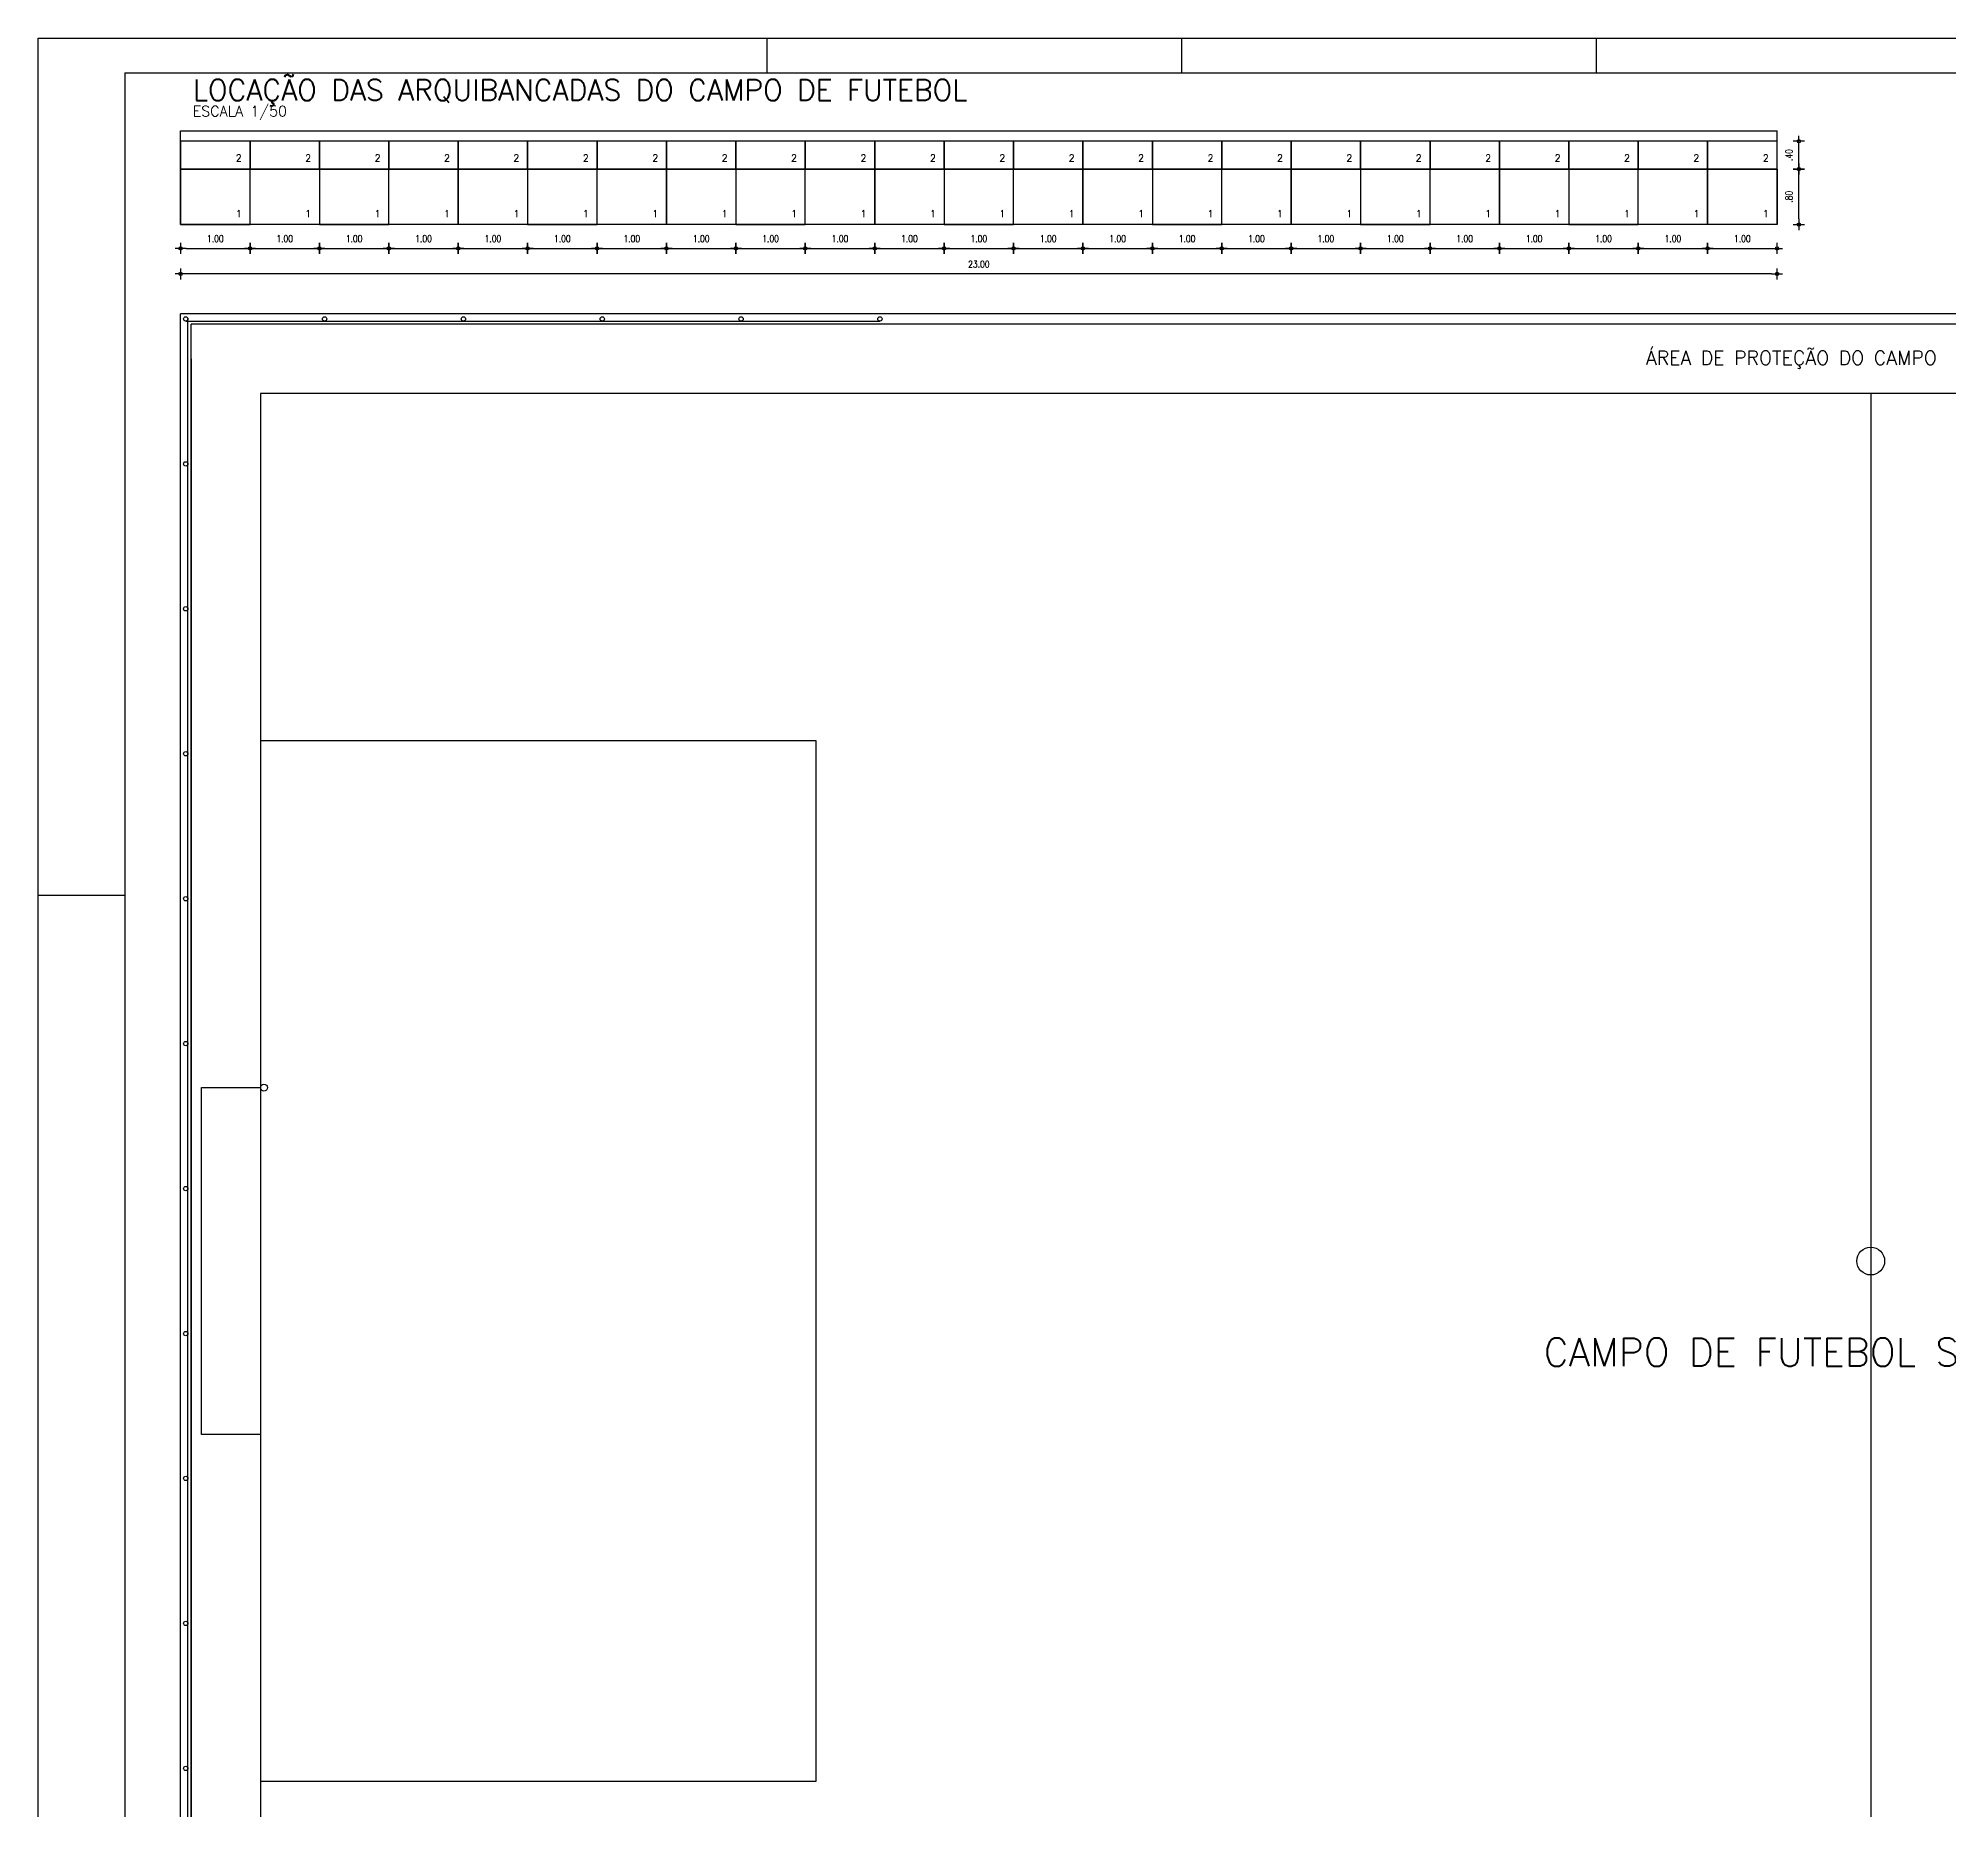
# Model space of a CAD drawing. Extents: x 87 to 216, y 36 to 112.
# Drawn here: x 156.52 to 184.06, y 86.62 to 112.16 of the extents above; entities that cross this region are included whole.
import ezdxf
from ezdxf.enums import TextEntityAlignment as Align

# ---------------------------------------------------------------- set-up
doc = ezdxf.new("R2010")
doc.units = 0
doc.header["$LTSCALE"] = 0.5
doc.header["$MEASUREMENT"] = 0
doc.header["$PDMODE"] = 34
doc.header["$PDSIZE"] = -5
doc.layers.get('0').update_dxf_attribs({"linetype": 'CONTINUOUS'})
doc.layers.get('DEFPOINTS').update_dxf_attribs({"linetype": 'CONTINUOUS'})
for name, color, linetype in [('06', 6, 'CONTINUOUS'), ('1', 2, 'CONTINUOUS'), ('ARQUIB', 3, 'CONTINUOUS'), ('ARQUIT', 8, 'CONTINUOUS'), ('CERCADURA', 7, 'CONTINUOUS'), ('Cotas', 44, 'CONTINUOUS')]:
    doc.layers.add(name, color=color, linetype=linetype)
doc.styles.add('COTAS', font='romans.shx', dxfattribs={"width": 0.8})
doc.styles.add('ROMANS', font='romans.shx')
doc.styles.get("Standard").update_dxf_attribs({"font": 'romans.shx'})
doc.dimstyles.new('1-50', dxfattribs={"dimtxt": 0.1, "dimasz": 0.08, "dimexe": 0.18, "dimexo": 0.063, "dimgap": 0.04, "dimtad": 0, "dimzin": 4, "dimdsep": 46, "dimtxsty": 'COTAS', "dimblk": 'BOLA', "dimblk1": 'BOLA', "dimblk2": 'BOLA', "dimsah": 1, "dimcen": 0.09, "dimse1": 1, "dimse2": 1, "dimclrd": 44, "dimclre": 44, "dimclrt": 2, "dimadec": 0, "dimazin": 0, "dimtfac": 0.72, "dimtix": 1, "dimtmove": 1, "dimatfit": 3, "dimldrblk": 'BOLA', "dimfxl": 1, "dimtvp": 1.4, "dimtolj": 1, "dimtzin": 4, "dimarcsym": 0})

# ---------------------------------------------------------------- blocks, each defined once
blk = doc.blocks.new('BOLA')
at = {"linetype": 'Continuous'}
for p, q in [((-1, 0), (1, 0)), ((0, -1), (0, 1))]:
    blk.add_line(p, q, dxfattribs=at)
blk.add_circle((0, 0), 0.3, dxfattribs=at)
blk = doc.blocks.new('*D58')
at = {"layer": 'Cotas', "color": 44, "lineweight": -2}
blk.add_line((158.65, 109.133), (159.49, 109.133), dxfattribs=at)
at = {"layer": 'DEFPOINTS', "color": 0}
for p in [(158.57, 109.476), (159.57, 109.476), (159.57, 109.133)]:
    blk.add_point(p, dxfattribs=at)
at = {"layer": 'Cotas', "color": 44, "lineweight": -2, "xscale": 0.08, "yscale": 0.08, "zscale": 0.08, "rotation": 180}
blk.add_blockref('BOLA', (158.57, 109.133), dxfattribs=at)
at = {"layer": 'Cotas', "color": 44, "lineweight": -2, "xscale": 0.08, "yscale": 0.08, "zscale": 0.08}
blk.add_blockref('BOLA', (159.57, 109.133), dxfattribs=at)
at = {"layer": 'Cotas', "color": 2, "insert": (159.07, 109.273), "char_height": 0.1, "attachment_point": 5, "style": 'COTAS'}
blk.add_mtext('\\A1;1.00', dxfattribs=at)
blk = doc.blocks.new('*D59')
at = {"layer": 'Cotas', "color": 44, "lineweight": -2}
blk.add_line((159.65, 109.133), (160.49, 109.133), dxfattribs=at)
at = {"layer": 'DEFPOINTS', "color": 0}
for p in [(159.57, 109.476), (160.57, 109.476), (160.57, 109.133)]:
    blk.add_point(p, dxfattribs=at)
at = {"layer": 'Cotas', "color": 44, "lineweight": -2, "xscale": 0.08, "yscale": 0.08, "zscale": 0.08, "rotation": 180}
blk.add_blockref('BOLA', (159.57, 109.133), dxfattribs=at)
at = {"layer": 'Cotas', "color": 44, "lineweight": -2, "xscale": 0.08, "yscale": 0.08, "zscale": 0.08}
blk.add_blockref('BOLA', (160.57, 109.133), dxfattribs=at)
at = {"layer": 'Cotas', "color": 2, "insert": (160.07, 109.273), "char_height": 0.1, "attachment_point": 5, "style": 'COTAS'}
blk.add_mtext('\\A1;1.00', dxfattribs=at)
blk = doc.blocks.new('*D60')
at = {"layer": 'Cotas', "color": 44, "lineweight": -2}
blk.add_line((160.65, 109.133), (161.49, 109.133), dxfattribs=at)
at = {"layer": 'DEFPOINTS', "color": 0}
for p in [(160.57, 109.476), (161.57, 109.476), (161.57, 109.133)]:
    blk.add_point(p, dxfattribs=at)
at = {"layer": 'Cotas', "color": 44, "lineweight": -2, "xscale": 0.08, "yscale": 0.08, "zscale": 0.08, "rotation": 180}
blk.add_blockref('BOLA', (160.57, 109.133), dxfattribs=at)
at = {"layer": 'Cotas', "color": 44, "lineweight": -2, "xscale": 0.08, "yscale": 0.08, "zscale": 0.08}
blk.add_blockref('BOLA', (161.57, 109.133), dxfattribs=at)
at = {"layer": 'Cotas', "color": 2, "insert": (161.07, 109.273), "char_height": 0.1, "attachment_point": 5, "style": 'COTAS'}
blk.add_mtext('\\A1;1.00', dxfattribs=at)
blk = doc.blocks.new('*D61')
at = {"layer": 'Cotas', "color": 44, "lineweight": -2}
blk.add_line((161.65, 109.133), (162.49, 109.133), dxfattribs=at)
at = {"layer": 'DEFPOINTS', "color": 0}
for p in [(161.57, 109.476), (162.57, 109.476), (162.57, 109.133)]:
    blk.add_point(p, dxfattribs=at)
at = {"layer": 'Cotas', "color": 44, "lineweight": -2, "xscale": 0.08, "yscale": 0.08, "zscale": 0.08, "rotation": 180}
blk.add_blockref('BOLA', (161.57, 109.133), dxfattribs=at)
at = {"layer": 'Cotas', "color": 44, "lineweight": -2, "xscale": 0.08, "yscale": 0.08, "zscale": 0.08}
blk.add_blockref('BOLA', (162.57, 109.133), dxfattribs=at)
at = {"layer": 'Cotas', "color": 2, "insert": (162.07, 109.273), "char_height": 0.1, "attachment_point": 5, "style": 'COTAS'}
blk.add_mtext('\\A1;1.00', dxfattribs=at)
blk = doc.blocks.new('*D62')
at = {"layer": 'Cotas', "color": 44, "lineweight": -2}
blk.add_line((162.65, 109.133), (163.49, 109.133), dxfattribs=at)
at = {"layer": 'DEFPOINTS', "color": 0}
for p in [(162.57, 109.476), (163.57, 109.476), (163.57, 109.133)]:
    blk.add_point(p, dxfattribs=at)
at = {"layer": 'Cotas', "color": 44, "lineweight": -2, "xscale": 0.08, "yscale": 0.08, "zscale": 0.08, "rotation": 180}
blk.add_blockref('BOLA', (162.57, 109.133), dxfattribs=at)
at = {"layer": 'Cotas', "color": 44, "lineweight": -2, "xscale": 0.08, "yscale": 0.08, "zscale": 0.08}
blk.add_blockref('BOLA', (163.57, 109.133), dxfattribs=at)
at = {"layer": 'Cotas', "color": 2, "insert": (163.07, 109.273), "char_height": 0.1, "attachment_point": 5, "style": 'COTAS'}
blk.add_mtext('\\A1;1.00', dxfattribs=at)
blk = doc.blocks.new('*D63')
at = {"layer": 'Cotas', "color": 44, "lineweight": -2}
blk.add_line((163.65, 109.133), (164.49, 109.133), dxfattribs=at)
at = {"layer": 'DEFPOINTS', "color": 0}
for p in [(163.57, 109.476), (164.57, 109.476), (164.57, 109.133)]:
    blk.add_point(p, dxfattribs=at)
at = {"layer": 'Cotas', "color": 44, "lineweight": -2, "xscale": 0.08, "yscale": 0.08, "zscale": 0.08, "rotation": 180}
blk.add_blockref('BOLA', (163.57, 109.133), dxfattribs=at)
at = {"layer": 'Cotas', "color": 44, "lineweight": -2, "xscale": 0.08, "yscale": 0.08, "zscale": 0.08}
blk.add_blockref('BOLA', (164.57, 109.133), dxfattribs=at)
at = {"layer": 'Cotas', "color": 2, "insert": (164.07, 109.273), "char_height": 0.1, "attachment_point": 5, "style": 'COTAS'}
blk.add_mtext('\\A1;1.00', dxfattribs=at)
blk = doc.blocks.new('*D64')
at = {"layer": 'Cotas', "color": 44, "lineweight": -2}
blk.add_line((164.65, 109.133), (165.49, 109.133), dxfattribs=at)
at = {"layer": 'DEFPOINTS', "color": 0}
for p in [(164.57, 109.476), (165.57, 109.476), (165.57, 109.133)]:
    blk.add_point(p, dxfattribs=at)
at = {"layer": 'Cotas', "color": 44, "lineweight": -2, "xscale": 0.08, "yscale": 0.08, "zscale": 0.08, "rotation": 180}
blk.add_blockref('BOLA', (164.57, 109.133), dxfattribs=at)
at = {"layer": 'Cotas', "color": 44, "lineweight": -2, "xscale": 0.08, "yscale": 0.08, "zscale": 0.08}
blk.add_blockref('BOLA', (165.57, 109.133), dxfattribs=at)
at = {"layer": 'Cotas', "color": 2, "insert": (165.07, 109.273), "char_height": 0.1, "attachment_point": 5, "style": 'COTAS'}
blk.add_mtext('\\A1;1.00', dxfattribs=at)
blk = doc.blocks.new('*D65')
at = {"layer": 'Cotas', "color": 44, "lineweight": -2}
blk.add_line((165.65, 109.133), (166.49, 109.133), dxfattribs=at)
at = {"layer": 'DEFPOINTS', "color": 0}
for p in [(165.57, 109.476), (166.57, 109.476), (166.57, 109.133)]:
    blk.add_point(p, dxfattribs=at)
at = {"layer": 'Cotas', "color": 44, "lineweight": -2, "xscale": 0.08, "yscale": 0.08, "zscale": 0.08, "rotation": 180}
blk.add_blockref('BOLA', (165.57, 109.133), dxfattribs=at)
at = {"layer": 'Cotas', "color": 44, "lineweight": -2, "xscale": 0.08, "yscale": 0.08, "zscale": 0.08}
blk.add_blockref('BOLA', (166.57, 109.133), dxfattribs=at)
at = {"layer": 'Cotas', "color": 2, "insert": (166.07, 109.273), "char_height": 0.1, "attachment_point": 5, "style": 'COTAS'}
blk.add_mtext('\\A1;1.00', dxfattribs=at)
blk = doc.blocks.new('*D66')
at = {"layer": 'Cotas', "color": 44, "lineweight": -2}
blk.add_line((166.65, 109.133), (167.49, 109.133), dxfattribs=at)
at = {"layer": 'DEFPOINTS', "color": 0}
for p in [(166.57, 109.476), (167.57, 109.476), (167.57, 109.133)]:
    blk.add_point(p, dxfattribs=at)
at = {"layer": 'Cotas', "color": 44, "lineweight": -2, "xscale": 0.08, "yscale": 0.08, "zscale": 0.08, "rotation": 180}
blk.add_blockref('BOLA', (166.57, 109.133), dxfattribs=at)
at = {"layer": 'Cotas', "color": 44, "lineweight": -2, "xscale": 0.08, "yscale": 0.08, "zscale": 0.08}
blk.add_blockref('BOLA', (167.57, 109.133), dxfattribs=at)
at = {"layer": 'Cotas', "color": 2, "insert": (167.07, 109.273), "char_height": 0.1, "attachment_point": 5, "style": 'COTAS'}
blk.add_mtext('\\A1;1.00', dxfattribs=at)
blk = doc.blocks.new('*D67')
at = {"layer": 'Cotas', "color": 44, "lineweight": -2}
blk.add_line((167.65, 109.133), (168.49, 109.133), dxfattribs=at)
at = {"layer": 'DEFPOINTS', "color": 0}
for p in [(167.57, 109.476), (168.57, 109.476), (168.57, 109.133)]:
    blk.add_point(p, dxfattribs=at)
at = {"layer": 'Cotas', "color": 44, "lineweight": -2, "xscale": 0.08, "yscale": 0.08, "zscale": 0.08, "rotation": 180}
blk.add_blockref('BOLA', (167.57, 109.133), dxfattribs=at)
at = {"layer": 'Cotas', "color": 44, "lineweight": -2, "xscale": 0.08, "yscale": 0.08, "zscale": 0.08}
blk.add_blockref('BOLA', (168.57, 109.133), dxfattribs=at)
at = {"layer": 'Cotas', "color": 2, "insert": (168.07, 109.273), "char_height": 0.1, "attachment_point": 5, "style": 'COTAS'}
blk.add_mtext('\\A1;1.00', dxfattribs=at)
blk = doc.blocks.new('*D68')
at = {"layer": 'Cotas', "color": 44, "lineweight": -2}
blk.add_line((168.65, 109.133), (169.49, 109.133), dxfattribs=at)
at = {"layer": 'DEFPOINTS', "color": 0}
for p in [(168.57, 109.476), (169.57, 109.476), (169.57, 109.133)]:
    blk.add_point(p, dxfattribs=at)
at = {"layer": 'Cotas', "color": 44, "lineweight": -2, "xscale": 0.08, "yscale": 0.08, "zscale": 0.08, "rotation": 180}
blk.add_blockref('BOLA', (168.57, 109.133), dxfattribs=at)
at = {"layer": 'Cotas', "color": 44, "lineweight": -2, "xscale": 0.08, "yscale": 0.08, "zscale": 0.08}
blk.add_blockref('BOLA', (169.57, 109.133), dxfattribs=at)
at = {"layer": 'Cotas', "color": 2, "insert": (169.07, 109.273), "char_height": 0.1, "attachment_point": 5, "style": 'COTAS'}
blk.add_mtext('\\A1;1.00', dxfattribs=at)
blk = doc.blocks.new('*D69')
at = {"layer": 'Cotas', "color": 44, "lineweight": -2}
blk.add_line((169.65, 109.133), (170.49, 109.133), dxfattribs=at)
at = {"layer": 'DEFPOINTS', "color": 0}
for p in [(169.57, 109.476), (170.57, 109.476), (170.57, 109.133)]:
    blk.add_point(p, dxfattribs=at)
at = {"layer": 'Cotas', "color": 44, "lineweight": -2, "xscale": 0.08, "yscale": 0.08, "zscale": 0.08, "rotation": 180}
blk.add_blockref('BOLA', (169.57, 109.133), dxfattribs=at)
at = {"layer": 'Cotas', "color": 44, "lineweight": -2, "xscale": 0.08, "yscale": 0.08, "zscale": 0.08}
blk.add_blockref('BOLA', (170.57, 109.133), dxfattribs=at)
at = {"layer": 'Cotas', "color": 2, "insert": (170.07, 109.273), "char_height": 0.1, "attachment_point": 5, "style": 'COTAS'}
blk.add_mtext('\\A1;1.00', dxfattribs=at)
blk = doc.blocks.new('*D70')
at = {"layer": 'Cotas', "color": 44, "lineweight": -2}
blk.add_line((170.65, 109.133), (171.49, 109.133), dxfattribs=at)
at = {"layer": 'DEFPOINTS', "color": 0}
for p in [(170.57, 109.476), (171.57, 109.476), (171.57, 109.133)]:
    blk.add_point(p, dxfattribs=at)
at = {"layer": 'Cotas', "color": 44, "lineweight": -2, "xscale": 0.08, "yscale": 0.08, "zscale": 0.08, "rotation": 180}
blk.add_blockref('BOLA', (170.57, 109.133), dxfattribs=at)
at = {"layer": 'Cotas', "color": 44, "lineweight": -2, "xscale": 0.08, "yscale": 0.08, "zscale": 0.08}
blk.add_blockref('BOLA', (171.57, 109.133), dxfattribs=at)
at = {"layer": 'Cotas', "color": 2, "insert": (171.07, 109.273), "char_height": 0.1, "attachment_point": 5, "style": 'COTAS'}
blk.add_mtext('\\A1;1.00', dxfattribs=at)
blk = doc.blocks.new('*D71')
at = {"layer": 'Cotas', "color": 44, "lineweight": -2}
blk.add_line((171.65, 109.133), (172.49, 109.133), dxfattribs=at)
at = {"layer": 'DEFPOINTS', "color": 0}
for p in [(171.57, 109.476), (172.57, 109.476), (172.57, 109.133)]:
    blk.add_point(p, dxfattribs=at)
at = {"layer": 'Cotas', "color": 44, "lineweight": -2, "xscale": 0.08, "yscale": 0.08, "zscale": 0.08, "rotation": 180}
blk.add_blockref('BOLA', (171.57, 109.133), dxfattribs=at)
at = {"layer": 'Cotas', "color": 44, "lineweight": -2, "xscale": 0.08, "yscale": 0.08, "zscale": 0.08}
blk.add_blockref('BOLA', (172.57, 109.133), dxfattribs=at)
at = {"layer": 'Cotas', "color": 2, "insert": (172.07, 109.273), "char_height": 0.1, "attachment_point": 5, "style": 'COTAS'}
blk.add_mtext('\\A1;1.00', dxfattribs=at)
blk = doc.blocks.new('*D72')
at = {"layer": 'Cotas', "color": 44, "lineweight": -2}
blk.add_line((172.65, 109.133), (173.49, 109.133), dxfattribs=at)
at = {"layer": 'DEFPOINTS', "color": 0}
for p in [(172.57, 109.476), (173.57, 109.476), (173.57, 109.133)]:
    blk.add_point(p, dxfattribs=at)
at = {"layer": 'Cotas', "color": 44, "lineweight": -2, "xscale": 0.08, "yscale": 0.08, "zscale": 0.08, "rotation": 180}
blk.add_blockref('BOLA', (172.57, 109.133), dxfattribs=at)
at = {"layer": 'Cotas', "color": 44, "lineweight": -2, "xscale": 0.08, "yscale": 0.08, "zscale": 0.08}
blk.add_blockref('BOLA', (173.57, 109.133), dxfattribs=at)
at = {"layer": 'Cotas', "color": 2, "insert": (173.07, 109.273), "char_height": 0.1, "attachment_point": 5, "style": 'COTAS'}
blk.add_mtext('\\A1;1.00', dxfattribs=at)
blk = doc.blocks.new('*D73')
at = {"layer": 'Cotas', "color": 44, "lineweight": -2}
blk.add_line((173.65, 109.133), (174.49, 109.133), dxfattribs=at)
at = {"layer": 'DEFPOINTS', "color": 0}
for p in [(173.57, 109.476), (174.57, 109.476), (174.57, 109.133)]:
    blk.add_point(p, dxfattribs=at)
at = {"layer": 'Cotas', "color": 44, "lineweight": -2, "xscale": 0.08, "yscale": 0.08, "zscale": 0.08, "rotation": 180}
blk.add_blockref('BOLA', (173.57, 109.133), dxfattribs=at)
at = {"layer": 'Cotas', "color": 44, "lineweight": -2, "xscale": 0.08, "yscale": 0.08, "zscale": 0.08}
blk.add_blockref('BOLA', (174.57, 109.133), dxfattribs=at)
at = {"layer": 'Cotas', "color": 2, "insert": (174.07, 109.273), "char_height": 0.1, "attachment_point": 5, "style": 'COTAS'}
blk.add_mtext('\\A1;1.00', dxfattribs=at)
blk = doc.blocks.new('*D74')
at = {"layer": 'Cotas', "color": 44, "lineweight": -2}
blk.add_line((174.65, 109.133), (175.49, 109.133), dxfattribs=at)
at = {"layer": 'DEFPOINTS', "color": 0}
for p in [(174.57, 109.476), (175.57, 109.476), (175.57, 109.133)]:
    blk.add_point(p, dxfattribs=at)
at = {"layer": 'Cotas', "color": 44, "lineweight": -2, "xscale": 0.08, "yscale": 0.08, "zscale": 0.08, "rotation": 180}
blk.add_blockref('BOLA', (174.57, 109.133), dxfattribs=at)
at = {"layer": 'Cotas', "color": 44, "lineweight": -2, "xscale": 0.08, "yscale": 0.08, "zscale": 0.08}
blk.add_blockref('BOLA', (175.57, 109.133), dxfattribs=at)
at = {"layer": 'Cotas', "color": 2, "insert": (175.07, 109.273), "char_height": 0.1, "attachment_point": 5, "style": 'COTAS'}
blk.add_mtext('\\A1;1.00', dxfattribs=at)
blk = doc.blocks.new('*D75')
at = {"layer": 'Cotas', "color": 44, "lineweight": -2}
blk.add_line((175.65, 109.133), (176.49, 109.133), dxfattribs=at)
at = {"layer": 'DEFPOINTS', "color": 0}
for p in [(175.57, 109.476), (176.57, 109.476), (176.57, 109.133)]:
    blk.add_point(p, dxfattribs=at)
at = {"layer": 'Cotas', "color": 44, "lineweight": -2, "xscale": 0.08, "yscale": 0.08, "zscale": 0.08, "rotation": 180}
blk.add_blockref('BOLA', (175.57, 109.133), dxfattribs=at)
at = {"layer": 'Cotas', "color": 44, "lineweight": -2, "xscale": 0.08, "yscale": 0.08, "zscale": 0.08}
blk.add_blockref('BOLA', (176.57, 109.133), dxfattribs=at)
at = {"layer": 'Cotas', "color": 2, "insert": (176.07, 109.273), "char_height": 0.1, "attachment_point": 5, "style": 'COTAS'}
blk.add_mtext('\\A1;1.00', dxfattribs=at)
blk = doc.blocks.new('*D76')
at = {"layer": 'Cotas', "color": 44, "lineweight": -2}
blk.add_line((176.65, 109.133), (177.49, 109.133), dxfattribs=at)
at = {"layer": 'DEFPOINTS', "color": 0}
for p in [(176.57, 109.476), (177.57, 109.476), (177.57, 109.133)]:
    blk.add_point(p, dxfattribs=at)
at = {"layer": 'Cotas', "color": 44, "lineweight": -2, "xscale": 0.08, "yscale": 0.08, "zscale": 0.08, "rotation": 180}
blk.add_blockref('BOLA', (176.57, 109.133), dxfattribs=at)
at = {"layer": 'Cotas', "color": 44, "lineweight": -2, "xscale": 0.08, "yscale": 0.08, "zscale": 0.08}
blk.add_blockref('BOLA', (177.57, 109.133), dxfattribs=at)
at = {"layer": 'Cotas', "color": 2, "insert": (177.07, 109.273), "char_height": 0.1, "attachment_point": 5, "style": 'COTAS'}
blk.add_mtext('\\A1;1.00', dxfattribs=at)
blk = doc.blocks.new('*D77')
at = {"layer": 'Cotas', "color": 44, "lineweight": -2}
blk.add_line((177.65, 109.133), (178.49, 109.133), dxfattribs=at)
at = {"layer": 'DEFPOINTS', "color": 0}
for p in [(177.57, 109.476), (178.57, 109.476), (178.57, 109.133)]:
    blk.add_point(p, dxfattribs=at)
at = {"layer": 'Cotas', "color": 44, "lineweight": -2, "xscale": 0.08, "yscale": 0.08, "zscale": 0.08, "rotation": 180}
blk.add_blockref('BOLA', (177.57, 109.133), dxfattribs=at)
at = {"layer": 'Cotas', "color": 44, "lineweight": -2, "xscale": 0.08, "yscale": 0.08, "zscale": 0.08}
blk.add_blockref('BOLA', (178.57, 109.133), dxfattribs=at)
at = {"layer": 'Cotas', "color": 2, "insert": (178.07, 109.273), "char_height": 0.1, "attachment_point": 5, "style": 'COTAS'}
blk.add_mtext('\\A1;1.00', dxfattribs=at)
blk = doc.blocks.new('*D78')
at = {"layer": 'Cotas', "color": 44, "lineweight": -2}
blk.add_line((178.65, 109.133), (179.49, 109.133), dxfattribs=at)
at = {"layer": 'DEFPOINTS', "color": 0}
for p in [(178.57, 109.476), (179.57, 109.476), (179.57, 109.133)]:
    blk.add_point(p, dxfattribs=at)
at = {"layer": 'Cotas', "color": 44, "lineweight": -2, "xscale": 0.08, "yscale": 0.08, "zscale": 0.08, "rotation": 180}
blk.add_blockref('BOLA', (178.57, 109.133), dxfattribs=at)
at = {"layer": 'Cotas', "color": 44, "lineweight": -2, "xscale": 0.08, "yscale": 0.08, "zscale": 0.08}
blk.add_blockref('BOLA', (179.57, 109.133), dxfattribs=at)
at = {"layer": 'Cotas', "color": 2, "insert": (179.07, 109.273), "char_height": 0.1, "attachment_point": 5, "style": 'COTAS'}
blk.add_mtext('\\A1;1.00', dxfattribs=at)
blk = doc.blocks.new('*D79')
at = {"layer": 'Cotas', "color": 44, "lineweight": -2}
blk.add_line((179.65, 109.133), (180.49, 109.133), dxfattribs=at)
at = {"layer": 'DEFPOINTS', "color": 0}
for p in [(179.57, 109.476), (180.57, 109.476), (180.57, 109.133)]:
    blk.add_point(p, dxfattribs=at)
at = {"layer": 'Cotas', "color": 44, "lineweight": -2, "xscale": 0.08, "yscale": 0.08, "zscale": 0.08, "rotation": 180}
blk.add_blockref('BOLA', (179.57, 109.133), dxfattribs=at)
at = {"layer": 'Cotas', "color": 44, "lineweight": -2, "xscale": 0.08, "yscale": 0.08, "zscale": 0.08}
blk.add_blockref('BOLA', (180.57, 109.133), dxfattribs=at)
at = {"layer": 'Cotas', "color": 2, "insert": (180.07, 109.273), "char_height": 0.1, "attachment_point": 5, "style": 'COTAS'}
blk.add_mtext('\\A1;1.00', dxfattribs=at)
blk = doc.blocks.new('*D80')
at = {"layer": 'Cotas', "color": 44, "lineweight": -2}
blk.add_line((180.65, 109.133), (181.49, 109.133), dxfattribs=at)
at = {"layer": 'DEFPOINTS', "color": 0}
for p in [(180.57, 109.476), (181.57, 109.476), (181.57, 109.133)]:
    blk.add_point(p, dxfattribs=at)
at = {"layer": 'Cotas', "color": 44, "lineweight": -2, "xscale": 0.08, "yscale": 0.08, "zscale": 0.08, "rotation": 180}
blk.add_blockref('BOLA', (180.57, 109.133), dxfattribs=at)
at = {"layer": 'Cotas', "color": 44, "lineweight": -2, "xscale": 0.08, "yscale": 0.08, "zscale": 0.08}
blk.add_blockref('BOLA', (181.57, 109.133), dxfattribs=at)
at = {"layer": 'Cotas', "color": 2, "insert": (181.07, 109.273), "char_height": 0.1, "attachment_point": 5, "style": 'COTAS'}
blk.add_mtext('\\A1;1.00', dxfattribs=at)
blk = doc.blocks.new('*D81')
at = {"layer": 'Cotas', "color": 44, "lineweight": -2}
blk.add_line((181.49, 108.765), (158.65, 108.765), dxfattribs=at)
at = {"layer": 'DEFPOINTS', "color": 0}
for p in [(158.57, 109.476), (181.57, 109.476), (158.57, 108.765)]:
    blk.add_point(p, dxfattribs=at)
at = {"layer": 'Cotas', "color": 44, "lineweight": -2, "xscale": 0.08, "yscale": 0.08, "zscale": 0.08, "rotation": 180}
blk.add_blockref('BOLA', (158.57, 108.765), dxfattribs=at)
at = {"layer": 'Cotas', "color": 44, "lineweight": -2, "xscale": 0.08, "yscale": 0.08, "zscale": 0.08}
blk.add_blockref('BOLA', (181.57, 108.765), dxfattribs=at)
at = {"layer": 'Cotas', "color": 2, "insert": (170.07, 108.905), "char_height": 0.1, "attachment_point": 5, "style": 'COTAS'}
blk.add_mtext('\\A1;23.00', dxfattribs=at)
blk = doc.blocks.new('*D82')
at = {"layer": 'Cotas', "color": 44, "lineweight": -2}
blk.add_line((181.884, 109.556), (181.884, 110.196), dxfattribs=at)
at = {"layer": 'DEFPOINTS', "color": 0}
for p in [(181.57, 110.276), (181.884, 110.276), (181.57, 109.476)]:
    blk.add_point(p, dxfattribs=at)
at = {"layer": 'Cotas', "color": 44, "lineweight": -2, "xscale": 0.08, "yscale": 0.08, "zscale": 0.08}
for p, rotation in [((181.884, 110.276), 90), ((181.884, 109.476), 270)]:
    blk.add_blockref('BOLA', p, dxfattribs=dict(at, rotation=rotation))
at = {"layer": 'Cotas', "color": 2, "insert": (181.744, 109.876), "char_height": 0.1, "attachment_point": 5, "rotation": 90, "style": 'COTAS'}
blk.add_mtext('\\A1;.80', dxfattribs=at)
blk = doc.blocks.new('*D83')
at = {"layer": 'Cotas', "color": 44, "lineweight": -2}
blk.add_line((181.884, 110.356), (181.884, 110.596), dxfattribs=at)
at = {"layer": 'DEFPOINTS', "color": 0}
for p in [(181.57, 110.676), (181.884, 110.676), (181.57, 110.276)]:
    blk.add_point(p, dxfattribs=at)
at = {"layer": 'Cotas', "color": 44, "lineweight": -2, "xscale": 0.08, "yscale": 0.08, "zscale": 0.08}
for p, rotation in [((181.884, 110.676), 90), ((181.884, 110.276), 270)]:
    blk.add_blockref('BOLA', p, dxfattribs=dict(at, rotation=rotation))
at = {"layer": 'Cotas', "color": 2, "insert": (181.744, 110.476), "char_height": 0.1, "attachment_point": 5, "rotation": 90, "style": 'COTAS'}
blk.add_mtext('\\A1;.40', dxfattribs=at)

msp = doc.modelspace()

# ---------------------------------------------------------------- linework, layer by layer
at = {"layer": '06'}
for q in [(215.469, 111.661), (157.769, 70.611)]:
    msp.add_line((157.769, 111.661), q, dxfattribs=at)
at = {"layer": 'ARQUIB'}
for points in [[(158.57, 110.276), (159.57, 110.276), (159.57, 110.676), (158.57, 110.676)], [(159.57, 110.276), (160.57, 110.276), (160.57, 110.676), (159.57, 110.676)], [(160.57, 110.276), (161.57, 110.276), (161.57, 110.676), (160.57, 110.676)], [(161.57, 110.276), (162.57, 110.276), (162.57, 110.676), (161.57, 110.676)], [(162.57, 110.276), (163.57, 110.276), (163.57, 110.676), (162.57, 110.676)], [(163.57, 110.276), (164.57, 110.276), (164.57, 110.676), (163.57, 110.676)], [(164.57, 110.276), (165.57, 110.276), (165.57, 110.676), (164.57, 110.676)], [(165.57, 110.276), (166.57, 110.276), (166.57, 110.676), (165.57, 110.676)], [(166.57, 110.276), (167.57, 110.276), (167.57, 110.676), (166.57, 110.676)], [(167.57, 110.276), (168.57, 110.276), (168.57, 110.676), (167.57, 110.676)], [(168.57, 110.276), (169.57, 110.276), (169.57, 110.676), (168.57, 110.676)], [(169.57, 110.276), (170.57, 110.276), (170.57, 110.676), (169.57, 110.676)], [(170.57, 110.276), (171.57, 110.276), (171.57, 110.676), (170.57, 110.676)], [(171.57, 110.276), (172.57, 110.276), (172.57, 110.676), (171.57, 110.676)], [(172.57, 110.276), (173.57, 110.276), (173.57, 110.676), (172.57, 110.676)], [(173.57, 110.276), (174.57, 110.276), (174.57, 110.676), (173.57, 110.676)], [(174.57, 110.276), (175.57, 110.276), (175.57, 110.676), (174.57, 110.676)], [(175.57, 110.276), (176.57, 110.276), (176.57, 110.676), (175.57, 110.676)], [(176.57, 110.276), (177.57, 110.276), (177.57, 110.676), (176.57, 110.676)], [(177.57, 110.276), (178.57, 110.276), (178.57, 110.676), (177.57, 110.676)], [(178.57, 110.276), (179.57, 110.276), (179.57, 110.676), (178.57, 110.676)], [(179.57, 110.276), (180.57, 110.276), (180.57, 110.676), (179.57, 110.676)], [(180.57, 110.276), (181.57, 110.276), (181.57, 110.676), (180.57, 110.676)], [(158.57, 109.476), (159.57, 109.476), (159.57, 110.276), (158.57, 110.276)], [(160.57, 109.476), (159.57, 109.476), (159.57, 110.276), (160.57, 110.276)], [(160.57, 109.476), (161.57, 109.476), (161.57, 110.276), (160.57, 110.276)], [(162.57, 109.476), (161.57, 109.476), (161.57, 110.276), (162.57, 110.276)], [(163.57, 109.476), (162.57, 109.476), (162.57, 110.276), (163.57, 110.276)], [(163.57, 109.476), (164.57, 109.476), (164.57, 110.276), (163.57, 110.276)], [(165.57, 109.476), (164.57, 109.476), (164.57, 110.276), (165.57, 110.276)], [(166.57, 109.476), (165.57, 109.476), (165.57, 110.276), (166.57, 110.276)], [(166.57, 109.476), (167.57, 109.476), (167.57, 110.276), (166.57, 110.276)], [(168.57, 109.476), (167.57, 109.476), (167.57, 110.276), (168.57, 110.276)], [(169.57, 109.476), (168.57, 109.476), (168.57, 110.276), (169.57, 110.276)], [(169.57, 109.476), (170.57, 109.476), (170.57, 110.276), (169.57, 110.276)], [(171.57, 109.476), (170.57, 109.476), (170.57, 110.276), (171.57, 110.276)], [(172.57, 109.476), (171.57, 109.476), (171.57, 110.276), (172.57, 110.276)], [(172.57, 109.476), (173.57, 109.476), (173.57, 110.276), (172.57, 110.276)], [(174.57, 109.476), (173.57, 109.476), (173.57, 110.276), (174.57, 110.276)], [(175.57, 109.476), (174.57, 109.476), (174.57, 110.276), (175.57, 110.276)], [(175.57, 109.476), (176.57, 109.476), (176.57, 110.276), (175.57, 110.276)], [(177.57, 109.476), (176.57, 109.476), (176.57, 110.276), (177.57, 110.276)], [(178.57, 109.476), (177.57, 109.476), (177.57, 110.276), (178.57, 110.276)], [(178.57, 109.476), (179.57, 109.476), (179.57, 110.276), (178.57, 110.276)], [(180.57, 109.476), (179.57, 109.476), (179.57, 110.276), (180.57, 110.276)], [(181.57, 109.476), (180.57, 109.476), (180.57, 110.276), (181.57, 110.276)]]:
    msp.add_lwpolyline(points, close=True, dxfattribs=at)
at = {"layer": 'ARQUIT'}
for p, q in [((181.57, 109.476), (181.57, 110.826)), ((181.57, 110.676), (158.57, 110.676)), ((181.57, 110.276), (158.57, 110.276)), ((158.57, 80.891), (158.57, 108.191)), ((207.27, 108.191), (158.57, 108.191)), ((158.645, 108.085), (168.645, 108.085)), ((158.676, 80.966), (158.676, 108.116)), ((158.72, 81.041), (158.72, 108.041)), ((207.12, 108.041), (158.72, 108.041)), ((158.72, 107.541), (158.72, 81.541)), ((182.92, 107.041), (182.92, 82.041)), ((159.72, 102.041), (167.72, 102.041)), ((167.72, 102.041), (167.72, 87.041)), ((167.72, 87.041), (159.72, 87.041))]:
    msp.add_line(p, q, dxfattribs=at)
for points in [[(158.57, 110.826), (181.57, 110.826)], [(181.57, 109.476), (158.57, 109.476), (158.57, 110.826)], [(159.72, 92.041), (158.87, 92.041), (158.87, 97.041), (159.72, 97.041)]]:
    msp.add_lwpolyline(points, dxfattribs=at)
msp.add_lwpolyline([(206.12, 82.041), (206.12, 107.041), (159.72, 107.041), (159.72, 82.041)], close=True, dxfattribs=at)
for centre, radius in [((158.645, 108.116), 0.0312), ((160.645, 108.116), 0.0312), ((162.645, 108.116), 0.0312), ((164.645, 108.116), 0.0312), ((166.645, 108.116), 0.0312), ((168.645, 108.116), 0.0312), ((158.645, 106.028), 0.0312), ((158.645, 103.939), 0.0312), ((158.645, 101.851), 0.0312), ((158.645, 99.762), 0.0312), ((158.645, 97.674), 0.0312), ((159.77, 97.041), 0.05), ((158.645, 95.586), 0.0312), ((182.92, 94.541), 0.2), ((158.645, 93.497), 0.0312), ((158.645, 91.409), 0.0312), ((158.645, 89.32), 0.0312), ((158.645, 87.232), 0.0312)]:
    msp.add_circle(centre, radius, dxfattribs=at)
at = {"layer": 'CERCADURA'}
for p, q in [((156.519, 70.111), (156.519, 112.161)), ((156.519, 112.161), (215.969, 112.161)), ((167.019, 111.661), (167.019, 112.161)), ((172.994, 111.661), (172.994, 112.161)), ((178.969, 111.661), (178.969, 112.161)), ((156.519, 99.811), (157.769, 99.811))]:
    msp.add_line(p, q, dxfattribs=at)

# ---------------------------------------------------------------- texts
at = {"layer": '1', "color": 5, "linetype": 'Continuous'}
msp.add_text('LOCAÇÃO DAS ARQUIBANCADAS DO CAMPO DE FUTEBOL', height=0.3, dxfattribs=at).set_placement((158.746, 111.265))
at = {"layer": '1', "linetype": 'Continuous'}
for s, height, p in [('ESCALA 1/50', 0.15, (158.746, 111.035)), ('2', 0.1, (159.365, 110.384)), ('2', 0.1, (160.365, 110.384)), ('2', 0.1, (161.365, 110.384)), ('2', 0.1, (162.365, 110.384)), ('2', 0.1, (163.365, 110.384)), ('2', 0.1, (164.365, 110.384)), ('2', 0.1, (165.365, 110.384)), ('2', 0.1, (166.365, 110.384)), ('2', 0.1, (167.365, 110.384)), ('2', 0.1, (168.365, 110.384)), ('2', 0.1, (169.365, 110.384)), ('2', 0.1, (170.365, 110.384)), ('2', 0.1, (171.365, 110.384)), ('2', 0.1, (172.365, 110.384)), ('2', 0.1, (173.365, 110.384)), ('2', 0.1, (174.365, 110.384)), ('2', 0.1, (175.365, 110.384)), ('2', 0.1, (176.365, 110.384)), ('2', 0.1, (177.365, 110.384)), ('2', 0.1, (178.365, 110.384)), ('2', 0.1, (179.365, 110.384)), ('2', 0.1, (180.365, 110.384)), ('2', 0.1, (181.365, 110.384)), ('1', 0.1, (159.365, 109.584)), ('1', 0.1, (160.365, 109.584)), ('1', 0.1, (161.365, 109.584)), ('1', 0.1, (162.365, 109.584)), ('1', 0.1, (163.365, 109.584)), ('1', 0.1, (164.365, 109.584)), ('1', 0.1, (165.365, 109.584)), ('1', 0.1, (166.365, 109.584)), ('1', 0.1, (167.365, 109.584)), ('1', 0.1, (168.365, 109.584)), ('1', 0.1, (169.365, 109.584)), ('1', 0.1, (170.365, 109.584)), ('1', 0.1, (171.365, 109.584)), ('1', 0.1, (172.365, 109.584)), ('1', 0.1, (173.365, 109.584)), ('1', 0.1, (174.365, 109.584)), ('1', 0.1, (175.365, 109.584)), ('1', 0.1, (176.365, 109.584)), ('1', 0.1, (177.365, 109.584)), ('1', 0.1, (178.365, 109.584)), ('1', 0.1, (179.365, 109.584)), ('1', 0.1, (180.365, 109.584)), ('1', 0.1, (181.365, 109.584))]:
    msp.add_text(s, height=height, dxfattribs=at).set_placement(p)
at = {"layer": 'ARQUIT', "style": 'ROMANS'}
msp.add_text('ÁREA DE PROTEÇÃO DO CAMPO', height=0.2, dxfattribs=at).set_placement((179.681, 107.554), align=Align.MIDDLE_LEFT)
msp.add_text('CAMPO DE FUTEBOL SOCIETY', height=0.4, dxfattribs=at).set_placement((178.207, 93.029))

# ---------------------------------------------------------------- dimensions: what is measured, and where the dimension line sits
at = {"layer": 'Cotas'}
for base, p1, p2, picture, middle in [((181.884, 110.676), (181.57, 110.276), (181.57, 110.676), '*D83', (181.744, 110.476)), ((181.884, 110.276), (181.57, 109.476), (181.57, 110.276), '*D82', (181.744, 109.876))]:
    dim = msp.add_linear_dim(base=base, p1=p1, p2=p2, angle=90, dimstyle='1-50', dxfattribs=at)
    dim.commit()
    dim.dimension.update_dxf_attribs({"geometry": picture, "text_midpoint": middle})
for base, p1, p2, picture, middle in [((159.57, 109.133), (158.57, 109.476), (159.57, 109.476), '*D58', (159.07, 109.273)), ((158.57, 108.765), (181.57, 109.476), (158.57, 109.476), '*D81', (170.07, 108.905)), ((160.57, 109.133), (159.57, 109.476), (160.57, 109.476), '*D59', (160.07, 109.273)), ((161.57, 109.133), (160.57, 109.476), (161.57, 109.476), '*D60', (161.07, 109.273)), ((162.57, 109.133), (161.57, 109.476), (162.57, 109.476), '*D61', (162.07, 109.273)), ((163.57, 109.133), (162.57, 109.476), (163.57, 109.476), '*D62', (163.07, 109.273)), ((164.57, 109.133), (163.57, 109.476), (164.57, 109.476), '*D63', (164.07, 109.273)), ((165.57, 109.133), (164.57, 109.476), (165.57, 109.476), '*D64', (165.07, 109.273)), ((166.57, 109.133), (165.57, 109.476), (166.57, 109.476), '*D65', (166.07, 109.273)), ((167.57, 109.133), (166.57, 109.476), (167.57, 109.476), '*D66', (167.07, 109.273)), ((168.57, 109.133), (167.57, 109.476), (168.57, 109.476), '*D67', (168.07, 109.273)), ((169.57, 109.133), (168.57, 109.476), (169.57, 109.476), '*D68', (169.07, 109.273)), ((170.57, 109.133), (169.57, 109.476), (170.57, 109.476), '*D69', (170.07, 109.273)), ((171.57, 109.133), (170.57, 109.476), (171.57, 109.476), '*D70', (171.07, 109.273)), ((172.57, 109.133), (171.57, 109.476), (172.57, 109.476), '*D71', (172.07, 109.273)), ((173.57, 109.133), (172.57, 109.476), (173.57, 109.476), '*D72', (173.07, 109.273)), ((174.57, 109.133), (173.57, 109.476), (174.57, 109.476), '*D73', (174.07, 109.273)), ((175.57, 109.133), (174.57, 109.476), (175.57, 109.476), '*D74', (175.07, 109.273)), ((176.57, 109.133), (175.57, 109.476), (176.57, 109.476), '*D75', (176.07, 109.273)), ((177.57, 109.133), (176.57, 109.476), (177.57, 109.476), '*D76', (177.07, 109.273)), ((178.57, 109.133), (177.57, 109.476), (178.57, 109.476), '*D77', (178.07, 109.273)), ((179.57, 109.133), (178.57, 109.476), (179.57, 109.476), '*D78', (179.07, 109.273)), ((180.57, 109.133), (179.57, 109.476), (180.57, 109.476), '*D79', (180.07, 109.273)), ((181.57, 109.133), (180.57, 109.476), (181.57, 109.476), '*D80', (181.07, 109.273))]:
    dim = msp.add_linear_dim(base=base, p1=p1, p2=p2, dimstyle='1-50', dxfattribs=at)
    dim.commit()
    dim.dimension.update_dxf_attribs({"geometry": picture, "text_midpoint": middle})

doc.saveas('drawing.dxf')
